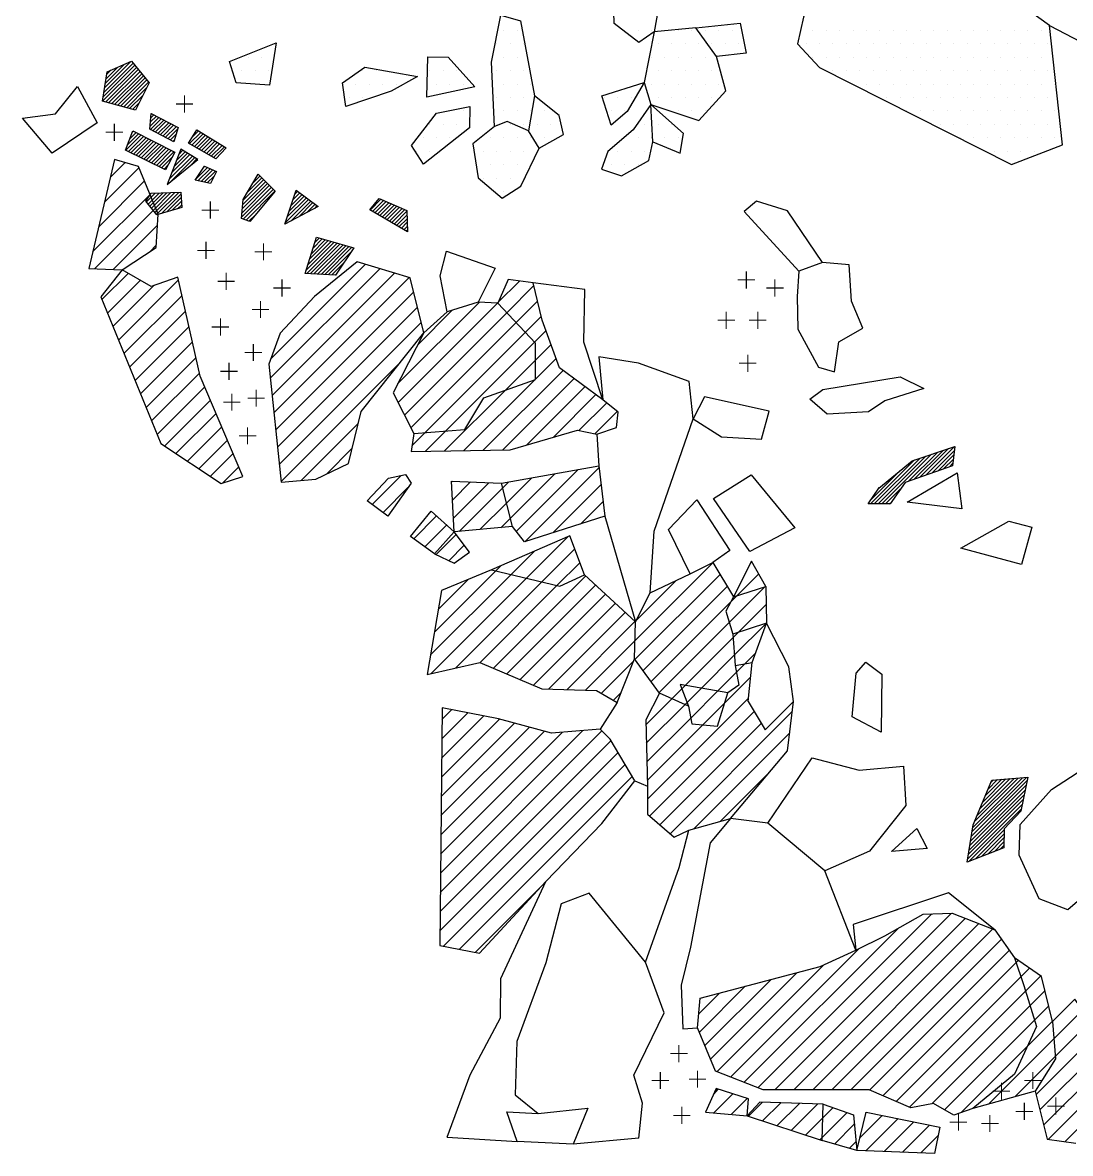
# Model space of a CAD drawing. Header units: metres. Extents: x -4.39 to -1.89, y -15.61 to -12.1.
# Drawn here: x -3.891 to -2.917, y -15.607 to -14.555 of the extents above; entities that cross this region are included whole.
import ezdxf

# ---------------------------------------------------------------- set-up
doc = ezdxf.new("R2010")
doc.units = ezdxf.units.M
doc.header["$LTSCALE"] = 25
doc.header["$MEASUREMENT"] = 0
doc.layers.get('0').update_dxf_attribs({"linetype": 'CONTINUOUS'})
for name, color, linetype in [('BEFUND', 1, 'CONTINUOUS'), ('FEUER', 1, 'CONTINUOUS'), ('KNOCHEN', 2, 'CONTINUOUS'), ('KNOCHENSCHRAFF', 2, 'CONTINUOUS'), ('STEINE', 4, 'CONTINUOUS'), ('STEINESCHRAFF', 4, 'CONTINUOUS')]:
    doc.layers.add(name, color=color, linetype=linetype)

# ---------------------------------------------------------------- blocks, each defined once
blk = doc.blocks.new('*X1')
at = {"color": 0}
for p, q in [((-381.51, -1461.61), (-379.06, -1459.16)), ((-381.69, -1462.85), (-378.53, -1459.7)), ((-381.63, -1462.44), (-378.69, -1459.5)), ((-381.57, -1462.03), (-378.85, -1459.31)), ((-381.45, -1461.2), (-379.67, -1459.42)), ((-381.41, -1462.93), (-378.37, -1459.89)), ((-381.38, -1460.78), (-380.28, -1459.68)), ((-381.32, -1460.37), (-380.89, -1459.93)), ((-381.13, -1463), (-378.21, -1460.08)), ((-380.85, -1463.08), (-378.05, -1460.28)), ((-380.57, -1463.15), (-377.89, -1460.47)), ((-380.29, -1463.23), (-377.73, -1460.67)), ((-380.01, -1463.3), (-377.57, -1460.86)), ((-379.73, -1463.37), (-377.41, -1461.06)), ((-379.45, -1463.45), (-377.6, -1461.59)), ((-379.18, -1463.52), (-377.95, -1462.3)), ((-378.9, -1463.6), (-378.31, -1463.01)), ((-377.28, -1465.17), (-376.46, -1464.35)), ((-377.24, -1464.77), (-376.69, -1464.22)), ((-377.2, -1464.38), (-376.92, -1464.1)), ((-377.16, -1463.98), (-377.15, -1463.98)), ((-377.25, -1465.49), (-376.23, -1464.47)), ((-377.02, -1465.61), (-376, -1464.59)), ((-376.79, -1465.73), (-375.77, -1464.71)), ((-376.55, -1465.85), (-375.54, -1464.84)), ((-376.32, -1465.97), (-375.31, -1464.96)), ((-376.09, -1466.09), (-375.08, -1465.08)), ((-375.86, -1466.22), (-374.85, -1465.21)), ((-375.63, -1466.34), (-374.7, -1465.41)), ((-379.52, -1467.4), (-378.12, -1466)), ((-379.38, -1466.91), (-378.35, -1465.88)), ((-379.28, -1467.52), (-377.88, -1466.12)), ((-379.17, -1466.35), (-378.58, -1465.76)), ((-379.05, -1467.64), (-377.65, -1466.24)), ((-378.96, -1465.78), (-378.82, -1465.64)), ((-378.81, -1467.76), (-377.41, -1466.36)), ((-378.57, -1467.87), (-377.18, -1466.48)), ((-375.39, -1466.46), (-374.86, -1465.92)), ((-375.16, -1466.58), (-375.01, -1466.43)), ((-373.6, -1466.79), (-372.55, -1465.74)), ((-373.38, -1466.92), (-372.33, -1465.87)), ((-373.37, -1466.2), (-372.77, -1465.61)), ((-373.15, -1467.05), (-372.11, -1466.01)), ((-372.93, -1467.18), (-371.9, -1466.14)), ((-372.71, -1467.31), (-371.68, -1466.28)), ((-372.48, -1467.44), (-371.46, -1466.41)), ((-372.26, -1467.57), (-371.24, -1466.55)), ((-378.34, -1467.99), (-376.94, -1466.59)), ((-378.1, -1468.11), (-376.71, -1466.71)), ((-377.86, -1468.22), (-376.47, -1466.83)), ((-377.63, -1468.34), (-376.24, -1466.95)), ((-377.39, -1468.46), (-376, -1467.07)), ((-377.15, -1468.57), (-375.77, -1467.19)), ((-376.92, -1468.69), (-375.54, -1467.31)), ((-376.68, -1468.81), (-375.3, -1467.43)), ((-376.44, -1468.92), (-375.07, -1467.55)), ((-374.83, -1468.37), (-374, -1467.54)), ((-374.61, -1467.79), (-374.22, -1467.41)), ((-372.03, -1467.7), (-371.02, -1466.68)), ((-371.81, -1467.83), (-370.8, -1466.81)), ((-371.59, -1467.96), (-370.58, -1466.95)), ((-371.36, -1468.09), (-370.36, -1467.08)), ((-376.21, -1469.04), (-375.21, -1468.05)), ((-375.49, -1470.1), (-373.34, -1467.95)), ((-375.44, -1470.4), (-373.12, -1468.08)), ((-375.27, -1469.52), (-373.56, -1467.81)), ((-375.05, -1468.94), (-373.78, -1467.68)), ((-373.48, -1468.79), (-372.91, -1468.21)), ((-375.97, -1469.16), (-375.62, -1468.8)), ((-373.04, -1470.11), (-371.93, -1469)), ((-372.82, -1470.25), (-371.69, -1469.12)), ((-372.53, -1470.31), (-371.44, -1469.23)), ((-372.37, -1469.09), (-372.17, -1468.89)), ((-372.24, -1470.38), (-371.2, -1469.34)), ((-371.95, -1470.44), (-371.32, -1469.81)), ((-368.72, -1473.22), (-366.19, -1470.69)), ((-368.68, -1472.83), (-366.36, -1470.51)), ((-368.65, -1472.44), (-366.54, -1470.33)), ((-368.61, -1472.06), (-366.72, -1470.16)), ((-368.2, -1471.29), (-366.89, -1469.98)), ((-367.69, -1470.43), (-367.07, -1469.8)), ((-377.61, -1472.21), (-376.8, -1471.4)), ((-377.45, -1472.41), (-376.43, -1471.39)), ((-377.3, -1472.6), (-376.06, -1471.37)), ((-377.14, -1472.8), (-375.7, -1471.36)), ((-376.98, -1473), (-375.33, -1471.35)), ((-376.82, -1473.19), (-374.96, -1471.33)), ((-376.67, -1473.39), (-374.6, -1471.32)), ((-376.19, -1473.27), (-374.4, -1471.48)), ((-375.7, -1473.13), (-374.38, -1471.81)), ((-368.75, -1473.6), (-366.01, -1470.86)), ((-368.61, -1473.82), (-365.83, -1471.04)), ((-368.34, -1473.9), (-365.66, -1471.22)), ((-364.33, -1473.07), (-362.93, -1471.67)), ((-364.15, -1472.54), (-363.13, -1471.52)), ((-363.97, -1472), (-363.33, -1471.37)), ((-363.78, -1471.47), (-363.54, -1471.22)), ((-375.21, -1472.99), (-374.36, -1472.14)), ((-374.72, -1472.85), (-374.33, -1472.47)), ((-364.69, -1474.14), (-362.53, -1471.98)), ((-364.51, -1473.61), (-362.73, -1471.82)), ((-364.18, -1473.99), (-362.32, -1472.13)), ((-363.44, -1473.6), (-362.12, -1472.28)), ((-362.7, -1473.21), (-361.92, -1472.43)), ((-361.96, -1472.82), (-361.72, -1472.58)), ((-356.81, -1472.98), (-355.8, -1471.97)), ((-356.59, -1473.11), (-355.55, -1472.07)), ((-356.36, -1473.24), (-355.31, -1472.18)), ((-356.14, -1473.37), (-355.06, -1472.29)), ((-355.92, -1473.5), (-354.81, -1472.39)), ((-355.69, -1473.63), (-354.56, -1472.5)), ((-355.47, -1473.76), (-354.32, -1472.61)), ((-355.24, -1473.89), (-354.07, -1472.71)), ((-355.02, -1474.02), (-353.82, -1472.82)), ((-368.08, -1473.99), (-367.45, -1473.37)), ((-354.8, -1474.15), (-353.58, -1472.93)), ((-354.57, -1474.28), (-353.38, -1473.08)), ((-354.35, -1474.41), (-353.37, -1473.42)), ((-354.13, -1474.54), (-353.36, -1473.77)), ((-353.9, -1474.67), (-353.35, -1474.11)), ((-353.68, -1474.8), (-353.34, -1474.46)), ((-353.46, -1474.93), (-353.33, -1474.8)), ((-362.77, -1478.58), (-360.15, -1475.96)), ((-362.6, -1478.06), (-360.42, -1475.88)), ((-362.44, -1477.54), (-360.7, -1475.81)), ((-362.27, -1477.03), (-360.98, -1475.73)), ((-362.11, -1476.51), (-361.25, -1475.65)), ((-361.94, -1475.99), (-361.53, -1475.57)), ((-362.7, -1478.87), (-359.87, -1476.04)), ((-362.37, -1478.89), (-359.6, -1476.12)), ((-362.03, -1478.91), (-359.32, -1476.19)), ((-361.7, -1478.93), (-359.04, -1476.27)), ((-361.36, -1478.95), (-358.77, -1476.35)), ((-361.03, -1478.96), (-358.49, -1476.43)), ((-360.69, -1478.98), (-358.59, -1476.88)), ((-360.36, -1479), (-359.28, -1477.92)), ((-360.02, -1479.02), (-359.97, -1478.97)), ((-309.54, -1500.31), (-305.09, -1495.86)), ((-309.19, -1500.31), (-304.56, -1495.69)), ((-306.74, -1498.22), (-304.03, -1495.51)), ((-306.2, -1498.02), (-303.5, -1495.33)), ((-305.65, -1497.83), (-302.98, -1495.16)), ((-305.1, -1497.64), (-302.45, -1494.98)), ((-304.55, -1497.44), (-302.45, -1495.33)), ((-304, -1497.25), (-302.49, -1495.73)), ((-310.25, -1500.31), (-306.15, -1496.21)), ((-309.9, -1500.31), (-305.62, -1496.04)), ((-303.45, -1497.05), (-302.54, -1496.13)), ((-302.91, -1496.86), (-302.58, -1496.53)), ((-310.18, -1499.89), (-307.49, -1497.2)), ((-309.51, -1498.86), (-309.44, -1498.79)), ((-308.84, -1500.31), (-307.48, -1498.95)), ((-308.48, -1500.31), (-308.28, -1500.11)), ((-300.95, -1531.67), (-295.76, -1526.48)), ((-300.88, -1531.24), (-295.67, -1526.03)), ((-300.81, -1530.82), (-295.74, -1525.75)), ((-300.74, -1530.4), (-296.12, -1525.78)), ((-300.59, -1529.89), (-296.51, -1525.81)), ((-300.34, -1529.29), (-296.89, -1525.84)), ((-300.09, -1528.68), (-297.27, -1525.87)), ((-299.83, -1528.08), (-297.65, -1525.9)), ((-299.58, -1527.47), (-298.03, -1525.93)), ((-299.33, -1526.87), (-298.42, -1525.95)), ((-299.08, -1526.26), (-298.8, -1525.98)), ((-301.08, -1532.51), (-295.95, -1527.38)), ((-301.02, -1532.09), (-295.86, -1526.93)), ((-301.22, -1533.36), (-296.14, -1528.27)), ((-301.15, -1532.93), (-296.04, -1527.82)), ((-301.07, -1533.56), (-296.23, -1528.72)), ((-300.49, -1533.34), (-297.8, -1530.64)), ((-299.92, -1533.11), (-297.81, -1531.01)), ((-299.34, -1532.89), (-297.83, -1531.37)), ((-298.76, -1532.67), (-297.84, -1531.74)), ((-298.19, -1532.44), (-297.85, -1532.1))]:
    blk.add_line(p, q, dxfattribs=at)
blk = doc.blocks.new('*X2')
at = {"color": 0}
for p, q in [((-380.97, -1469.92), (-379.6, -1468.54)), ((-381.52, -1472.23), (-378.3, -1469.01)), ((-382.07, -1474.55), (-377.78, -1470.26)), ((-382.62, -1476.87), (-377.26, -1471.51)), ((-382.4, -1478.42), (-376.98, -1473)), ((-380.72, -1478.5), (-376.57, -1474.36)), ((-377.28, -1476.83), (-376.7, -1476.25)), ((-366.04, -1486.8), (-357.26, -1478.03)), ((-381.75, -1481.3), (-379.31, -1478.86)), ((-366.09, -1488.62), (-355.9, -1478.43)), ((-365.92, -1490.22), (-354.54, -1478.84)), ((-381.24, -1482.56), (-378.18, -1479.5)), ((-380.73, -1483.81), (-376.89, -1479.97)), ((-380.21, -1485.07), (-374.62, -1479.47)), ((-365.75, -1491.82), (-353.18, -1479.25)), ((-344.91, -1481.58), (-342.91, -1479.58)), ((-344.08, -1482.53), (-341.56, -1480)), ((-379.7, -1486.32), (-374.29, -1480.92)), ((-365.58, -1493.42), (-352.75, -1480.59)), ((-365.41, -1495.02), (-352.4, -1482)), ((-354.25, -1489.15), (-346.63, -1481.54)), ((-354.2, -1490.88), (-344.96, -1481.63)), ((-352.4, -1485.54), (-349.16, -1482.29)), ((-343.23, -1483.44), (-341.22, -1481.43)), ((-379.19, -1487.58), (-373.97, -1482.36)), ((-353.61, -1492.05), (-344.08, -1482.53)), ((-342.37, -1484.35), (-340.89, -1482.86)), ((-378.67, -1488.83), (-373.64, -1483.8)), ((-365.24, -1496.61), (-352.05, -1483.42)), ((-353.01, -1493.22), (-343.23, -1483.44)), ((-351.69, -1493.67), (-342.37, -1484.35)), ((-341.51, -1485.26), (-340.45, -1484.19)), ((-378.16, -1490.08), (-373.32, -1485.24)), ((-349.78, -1493.53), (-341.51, -1485.26)), ((-341.42, -1486.93), (-339.97, -1485.48)), ((-377.65, -1491.34), (-372.99, -1486.68)), ((-365.07, -1498.21), (-354, -1487.14)), ((-344.21, -1489.72), (-341.42, -1486.93)), ((-341.42, -1488.7), (-339.5, -1486.78)), ((-377.13, -1492.59), (-372.67, -1488.13)), ((-346.28, -1495.32), (-338.84, -1487.89)), ((-344.48, -1495.3), (-337.83, -1488.64)), ((-376.62, -1493.85), (-372.18, -1489.41)), ((-348.07, -1495.35), (-341.44, -1488.72)), ((-342.26, -1494.85), (-336.81, -1489.39)), ((-341.44, -1488.72), (-341.42, -1488.7)), ((-375.93, -1494.92), (-371.65, -1490.65)), ((-349.87, -1495.38), (-344.21, -1489.72)), ((-339.77, -1494.12), (-335.79, -1490.14)), ((-337.37, -1493.48), (-334.79, -1490.91)), ((-335.89, -1493.78), (-333.82, -1491.71)), ((-374.87, -1495.63), (-371.13, -1491.89)), ((-363.22, -1498.13), (-357.89, -1492.79)), ((-373.8, -1496.34), (-370.6, -1493.13)), ((-352.91, -1494.89), (-351.69, -1493.67)), ((-351.66, -1495.41), (-349.78, -1493.53)), ((-372.74, -1497.04), (-370.07, -1494.37)), ((-371.68, -1497.75), (-369.54, -1495.61)), ((-360.87, -1497.54), (-358.46, -1495.13)), ((-370.54, -1498.38), (-369.02, -1496.85)), ((-342.41, -1503.83), (-335.5, -1496.92)), ((-356.61, -1500.35), (-353.92, -1497.66)), ((-344.12, -1500.24), (-341.77, -1497.89)), ((-343.77, -1501.65), (-339.62, -1497.5)), ((-343.22, -1502.87), (-337.46, -1497.12)), ((-355.59, -1501.1), (-353.28, -1498.79)), ((-349.22, -1498.27), (-349.14, -1498.19)), ((-349.13, -1499.95), (-347.45, -1498.26)), ((-349.04, -1501.63), (-345.76, -1498.34)), ((-348.53, -1502.88), (-344.48, -1498.83)), ((-344.48, -1498.83), (-343.92, -1498.27)), ((-339.81, -1503), (-335.31, -1498.5)), ((-337.22, -1502.18), (-335.13, -1500.08)), ((-346.58, -1502.7), (-344.12, -1500.24)), ((-352.74, -1503.55), (-350.62, -1501.43)), ((-351.71, -1504.3), (-349.69, -1502.27)), ((-344.63, -1502.52), (-343.77, -1501.65)), ((-350.67, -1505.02), (-348.8, -1503.15)), ((-342.26, -1507.22), (-338.41, -1503.37)), ((-349.47, -1505.59), (-348.04, -1504.16)), ((-343.69, -1506.88), (-341.53, -1504.72)), ((-340.84, -1507.57), (-337.77, -1504.49)), ((-345.11, -1506.54), (-344.64, -1506.06)), ((-339.42, -1507.91), (-337.28, -1505.78)), ((-332.17, -1513.04), (-324.91, -1505.78)), ((-321.39, -1505.79), (-321.29, -1505.69)), ((-351.17, -1514.36), (-343.69, -1506.88)), ((-351.13, -1516.08), (-342.26, -1507.22)), ((-350.81, -1512.23), (-345.11, -1506.54)), ((-350.45, -1510.1), (-347.69, -1507.35)), ((-348.84, -1515.56), (-340.84, -1507.57)), ((-345.33, -1515.59), (-336.74, -1507.01)), ((-332.16, -1514.79), (-324.25, -1506.88)), ((-332.04, -1511.14), (-328.35, -1507.45)), ((-322.69, -1508.86), (-320.65, -1506.82)), ((-346.57, -1515.06), (-339.42, -1507.91)), ((-344.09, -1516.12), (-335.83, -1507.86)), ((-331.41, -1515.82), (-323.58, -1507.99)), ((-323.39, -1511.33), (-320.08, -1508.02)), ((-320.08, -1508.02), (-320.01, -1507.95)), ((-342.85, -1516.64), (-334.91, -1508.71)), ((-341.61, -1517.17), (-333.99, -1509.56)), ((-330.67, -1516.84), (-323.25, -1509.42)), ((-323.25, -1509.42), (-322.69, -1508.86)), ((-322.55, -1512.26), (-319.97, -1509.67)), ((-340.19, -1517.52), (-333.07, -1510.41)), ((-338.47, -1517.57), (-332.16, -1511.26)), ((-329.92, -1517.86), (-323.39, -1511.33)), ((-322.92, -1514.39), (-319.95, -1511.43)), ((-327.48, -1517.19), (-323.03, -1512.74)), ((-323.03, -1512.74), (-322.55, -1512.26)), ((-336.76, -1517.63), (-332.17, -1513.04)), ((-325.97, -1517.45), (-322.92, -1514.39)), ((-321.94, -1515.18), (-320.95, -1514.2)), ((-335.29, -1517.92), (-332.32, -1514.96)), ((-324.46, -1517.71), (-322.73, -1515.97)), ((-322.73, -1515.97), (-321.94, -1515.18)), ((-323.81, -1518.82), (-321.4, -1516.42)), ((-334.17, -1518.57), (-333.45, -1517.85)), ((-328.73, -1518.44), (-327.8, -1517.5)), ((-327.8, -1517.5), (-327.48, -1517.19)), ((-327.32, -1518.79), (-325.97, -1517.45)), ((-326.98, -1520.23), (-324.46, -1517.71)), ((-331.15, -1520.86), (-328.73, -1518.44)), ((-331.11, -1522.58), (-327.52, -1518.99)), ((-331.01, -1527.79), (-321.6, -1518.38)), ((-327.52, -1518.99), (-327.32, -1518.79)), ((-325.85, -1520.86), (-323.81, -1518.82)), ((-350.16, -1523.95), (-346.23, -1520.03)), ((-350.14, -1522.17), (-347.71, -1519.74)), ((-350.12, -1520.38), (-349.19, -1519.45)), ((-330.81, -1529.35), (-321.08, -1519.62)), ((-328.9, -1530.99), (-317.51, -1519.6)), ((-350.21, -1529.31), (-341.97, -1521.07)), ((-350.19, -1527.53), (-343.37, -1520.7)), ((-350.17, -1525.74), (-344.76, -1520.33)), ((-331.07, -1524.31), (-326.98, -1520.23)), ((-331.03, -1526.04), (-325.85, -1520.86)), ((-329.86, -1530.17), (-320.42, -1520.73)), ((-350.28, -1536.46), (-335.25, -1521.42)), ((-350.27, -1534.67), (-337, -1521.4)), ((-350.25, -1532.88), (-338.91, -1521.55)), ((-350.23, -1531.1), (-340.58, -1521.45)), ((-326.68, -1530.53), (-317.76, -1521.61)), ((-350.3, -1538.24), (-334.39, -1522.33)), ((-350.32, -1540.03), (-333.73, -1523.44)), ((-349.98, -1541.45), (-333.08, -1524.55)), ((-324.24, -1529.86), (-319.58, -1525.2)), ((-348.49, -1541.74), (-332.42, -1525.66)), ((-347.01, -1542.02), (-340.73, -1535.74)), ((-320.72, -1554.62), (-304.54, -1538.44)), ((-319.14, -1554.81), (-302.7, -1538.37)), ((-317.38, -1554.81), (-301.42, -1538.86)), ((-321.99, -1554.12), (-307.65, -1539.78)), ((-315.61, -1554.81), (-300.16, -1539.36)), ((-313.84, -1554.82), (-298.89, -1539.87)), ((-312.08, -1554.82), (-298.07, -1540.81)), ((-323.26, -1553.63), (-311.31, -1541.68)), ((-310.32, -1554.83), (-297.34, -1541.85)), ((-324.53, -1553.13), (-314.6, -1543.2)), ((-309.09, -1555.37), (-296.7, -1542.98)), ((-296.7, -1542.98), (-296.51, -1542.79)), ((-325.13, -1551.96), (-317.09, -1543.92)), ((-307.86, -1555.9), (-296.25, -1544.3)), ((-296.25, -1544.3), (-295.47, -1543.51)), ((-295.82, -1545.63), (-294.42, -1544.24)), ((-326.17, -1549.47), (-321.9, -1545.19)), ((-325.65, -1550.71), (-319.49, -1544.56)), ((-326.23, -1547.75), (-324.3, -1545.82)), ((-306.63, -1556.44), (-295.82, -1545.63)), ((-295.4, -1546.98), (-294.03, -1545.61)), ((-304.55, -1556.13), (-295.4, -1546.98)), ((-294.99, -1548.34), (-293.68, -1547.03)), ((-293.19, -1550.08), (-290.52, -1547.4)), ((-303.35, -1556.69), (-294.99, -1548.34)), ((-295.67, -1550.78), (-293.34, -1548.45)), ((-293.05, -1551.7), (-289.78, -1548.43)), ((-294.84, -1555.26), (-289.05, -1549.46)), ((-299.27, -1556.15), (-293.19, -1550.08)), ((-294.49, -1556.67), (-288.31, -1550.5)), ((-301.82, -1556.93), (-295.67, -1550.78)), ((-296.81, -1555.46), (-293.05, -1551.7)), ((-294.13, -1558.09), (-287.56, -1551.52)), ((-293.71, -1559.43), (-286.76, -1552.48)), ((-324.84, -1555.21), (-324.41, -1554.77)), ((-324.83, -1556.96), (-323.07, -1555.2)), ((-323.21, -1557.11), (-321.73, -1555.64)), ((-321.62, -1557.29), (-320.32, -1555.99)), ((-320.29, -1557.72), (-318.6, -1556.03)), ((-318.96, -1558.16), (-316.87, -1556.08)), ((-317.63, -1558.6), (-315.15, -1556.13)), ((-314.73, -1559.24), (-312.43, -1556.94)), ((-314.68, -1557.42), (-313.73, -1556.47)), ((-310.67, -1556.95), (-310.64, -1556.91)), ((-316.3, -1559.04), (-314.68, -1557.42)), ((-313.6, -1559.88), (-311.76, -1558.03)), ((-311.24, -1559.29), (-309.16, -1557.21)), ((-310.69, -1560.5), (-307.69, -1557.5)), ((-308.99, -1560.56), (-306.22, -1557.8)), ((-292.15, -1559.64), (-289.91, -1557.4)), ((-307.28, -1560.63), (-304.75, -1558.1)), ((-305.57, -1560.69), (-303.95, -1559.06)), ((-314.97, -1559.48), (-314.73, -1559.24)), ((-312.23, -1560.27), (-311.61, -1559.65))]:
    blk.add_line(p, q, dxfattribs=at)
blk = doc.blocks.new('LB')
at = {"layer": 'FEUER', "const_width": 0.1}
for points in [[(0, 0), (0, -1.6)], [(-0.8, -0.8), (0.8, -0.8)]]:
    blk.add_lwpolyline(points, dxfattribs=at)
blk = doc.blocks.new('*X4')
at = {"color": 0}
for p, q in [((-344.375, -1456.25), (-344.375, -1456.25)), ((-343.125, -1456.25), (-343.125, -1456.25)), ((-333.125, -1456.25), (-333.125, -1456.25)), ((-331.875, -1456.25), (-331.875, -1456.25)), ((-330.625, -1456.25), (-330.625, -1456.25)), ((-328.125, -1456.25), (-328.125, -1456.25)), ((-326.875, -1456.25), (-326.875, -1456.25)), ((-325.625, -1456.25), (-325.625, -1456.25)), ((-324.375, -1456.25), (-324.375, -1456.25)), ((-323.125, -1456.25), (-323.125, -1456.25)), ((-315.625, -1456.25), (-315.625, -1456.25)), ((-314.375, -1456.25), (-314.375, -1456.25)), ((-313.125, -1456.25), (-313.125, -1456.25)), ((-311.875, -1456.25), (-311.875, -1456.25)), ((-310.625, -1456.25), (-310.625, -1456.25)), ((-309.375, -1456.25), (-309.375, -1456.25)), ((-308.125, -1456.25), (-308.125, -1456.25)), ((-306.875, -1456.25), (-306.875, -1456.25)), ((-305.625, -1456.25), (-305.625, -1456.25)), ((-304.375, -1456.25), (-304.375, -1456.25)), ((-303.125, -1456.25), (-303.125, -1456.25)), ((-301.875, -1456.25), (-301.875, -1456.25)), ((-300.625, -1456.25), (-300.625, -1456.25)), ((-299.375, -1456.25), (-299.375, -1456.25)), ((-298.125, -1456.25), (-298.125, -1456.25)), ((-296.875, -1456.25), (-296.875, -1456.25)), ((-295.625, -1456.25), (-295.625, -1456.25)), ((-294.375, -1456.25), (-294.375, -1456.25)), ((-345, -1457.5), (-345, -1457.5)), ((-343.75, -1457.5), (-343.75, -1457.5)), ((-342.5, -1457.5), (-342.5, -1457.5)), ((-330, -1457.5), (-330, -1457.5)), ((-328.75, -1457.5), (-328.75, -1457.5)), ((-327.5, -1457.5), (-327.5, -1457.5)), ((-326.25, -1457.5), (-326.25, -1457.5)), ((-325, -1457.5), (-325, -1457.5)), ((-323.75, -1457.5), (-323.75, -1457.5)), ((-322.5, -1457.5), (-322.5, -1457.5)), ((-316.25, -1457.5), (-316.25, -1457.5)), ((-315, -1457.5), (-315, -1457.5)), ((-313.75, -1457.5), (-313.75, -1457.5)), ((-312.5, -1457.5), (-312.5, -1457.5)), ((-311.25, -1457.5), (-311.25, -1457.5)), ((-310, -1457.5), (-310, -1457.5)), ((-308.75, -1457.5), (-308.75, -1457.5)), ((-307.5, -1457.5), (-307.5, -1457.5)), ((-306.25, -1457.5), (-306.25, -1457.5)), ((-305, -1457.5), (-305, -1457.5)), ((-303.75, -1457.5), (-303.75, -1457.5)), ((-302.5, -1457.5), (-302.5, -1457.5)), ((-301.25, -1457.5), (-301.25, -1457.5)), ((-300, -1457.5), (-300, -1457.5)), ((-298.75, -1457.5), (-298.75, -1457.5)), ((-297.5, -1457.5), (-297.5, -1457.5)), ((-296.25, -1457.5), (-296.25, -1457.5)), ((-295, -1457.5), (-295, -1457.5)), ((-293.75, -1457.5), (-293.75, -1457.5)), ((-368.125, -1458.75), (-368.125, -1458.75)), ((-366.875, -1458.75), (-366.875, -1458.75)), ((-350.625, -1458.75), (-350.625, -1458.75)), ((-344.375, -1458.75), (-344.375, -1458.75)), ((-343.125, -1458.75), (-343.125, -1458.75)), ((-330.625, -1458.75), (-330.625, -1458.75)), ((-329.375, -1458.75), (-329.375, -1458.75)), ((-328.125, -1458.75), (-328.125, -1458.75)), ((-326.875, -1458.75), (-326.875, -1458.75)), ((-325.625, -1458.75), (-325.625, -1458.75)), ((-315.625, -1458.75), (-315.625, -1458.75)), ((-314.375, -1458.75), (-314.375, -1458.75)), ((-313.125, -1458.75), (-313.125, -1458.75)), ((-311.875, -1458.75), (-311.875, -1458.75)), ((-310.625, -1458.75), (-310.625, -1458.75)), ((-309.375, -1458.75), (-309.375, -1458.75)), ((-308.125, -1458.75), (-308.125, -1458.75)), ((-306.875, -1458.75), (-306.875, -1458.75)), ((-305.625, -1458.75), (-305.625, -1458.75)), ((-304.375, -1458.75), (-304.375, -1458.75)), ((-303.125, -1458.75), (-303.125, -1458.75)), ((-301.875, -1458.75), (-301.875, -1458.75)), ((-300.625, -1458.75), (-300.625, -1458.75)), ((-299.375, -1458.75), (-299.375, -1458.75)), ((-298.125, -1458.75), (-298.125, -1458.75)), ((-296.875, -1458.75), (-296.875, -1458.75)), ((-295.625, -1458.75), (-295.625, -1458.75)), ((-294.375, -1458.75), (-294.375, -1458.75)), ((-368.75, -1460), (-368.75, -1460)), ((-367.5, -1460), (-367.5, -1460)), ((-366.25, -1460), (-366.25, -1460)), ((-357.5, -1460), (-357.5, -1460)), ((-356.25, -1460), (-356.25, -1460)), ((-351.25, -1460), (-351.25, -1460)), ((-350, -1460), (-350, -1460)), ((-348.75, -1460), (-348.75, -1460)), ((-345, -1460), (-345, -1460)), ((-343.75, -1460), (-343.75, -1460)), ((-342.5, -1460), (-342.5, -1460)), ((-330, -1460), (-330, -1460)), ((-328.75, -1460), (-328.75, -1460)), ((-327.5, -1460), (-327.5, -1460)), ((-326.25, -1460), (-326.25, -1460)), ((-325, -1460), (-325, -1460)), ((-313.75, -1460), (-313.75, -1460)), ((-312.5, -1460), (-312.5, -1460)), ((-311.25, -1460), (-311.25, -1460)), ((-310, -1460), (-310, -1460)), ((-308.75, -1460), (-308.75, -1460)), ((-307.5, -1460), (-307.5, -1460)), ((-306.25, -1460), (-306.25, -1460)), ((-305, -1460), (-305, -1460)), ((-303.75, -1460), (-303.75, -1460)), ((-302.5, -1460), (-302.5, -1460)), ((-301.25, -1460), (-301.25, -1460)), ((-300, -1460), (-300, -1460)), ((-298.75, -1460), (-298.75, -1460)), ((-297.5, -1460), (-297.5, -1460)), ((-296.25, -1460), (-296.25, -1460)), ((-295, -1460), (-295, -1460)), ((-293.75, -1460), (-293.75, -1460)), ((-366.875, -1461.25), (-366.875, -1461.25)), ((-358.125, -1461.25), (-358.125, -1461.25)), ((-356.875, -1461.25), (-356.875, -1461.25)), ((-355.625, -1461.25), (-355.625, -1461.25)), ((-354.375, -1461.25), (-354.375, -1461.25)), ((-350.625, -1461.25), (-350.625, -1461.25)), ((-349.375, -1461.25), (-349.375, -1461.25)), ((-348.125, -1461.25), (-348.125, -1461.25)), ((-344.375, -1461.25), (-344.375, -1461.25)), ((-343.125, -1461.25), (-343.125, -1461.25)), ((-341.875, -1461.25), (-341.875, -1461.25)), ((-330.625, -1461.25), (-330.625, -1461.25)), ((-329.375, -1461.25), (-329.375, -1461.25)), ((-328.125, -1461.25), (-328.125, -1461.25)), ((-326.875, -1461.25), (-326.875, -1461.25)), ((-325.625, -1461.25), (-325.625, -1461.25)), ((-324.375, -1461.25), (-324.375, -1461.25)), ((-311.875, -1461.25), (-311.875, -1461.25)), ((-310.625, -1461.25), (-310.625, -1461.25)), ((-309.375, -1461.25), (-309.375, -1461.25)), ((-308.125, -1461.25), (-308.125, -1461.25)), ((-306.875, -1461.25), (-306.875, -1461.25)), ((-305.625, -1461.25), (-305.625, -1461.25)), ((-304.375, -1461.25), (-304.375, -1461.25)), ((-303.125, -1461.25), (-303.125, -1461.25)), ((-301.875, -1461.25), (-301.875, -1461.25)), ((-300.625, -1461.25), (-300.625, -1461.25)), ((-299.375, -1461.25), (-299.375, -1461.25)), ((-298.125, -1461.25), (-298.125, -1461.25)), ((-296.875, -1461.25), (-296.875, -1461.25)), ((-295.625, -1461.25), (-295.625, -1461.25)), ((-294.375, -1461.25), (-294.375, -1461.25)), ((-293.125, -1461.25), (-293.125, -1461.25)), ((-358.75, -1462.5), (-358.75, -1462.5)), ((-357.5, -1462.5), (-357.5, -1462.5)), ((-345, -1462.5), (-345, -1462.5)), ((-343.75, -1462.5), (-343.75, -1462.5)), ((-342.5, -1462.5), (-342.5, -1462.5)), ((-335, -1462.5), (-335, -1462.5)), ((-333.75, -1462.5), (-333.75, -1462.5)), ((-332.5, -1462.5), (-332.5, -1462.5)), ((-330, -1462.5), (-330, -1462.5)), ((-328.75, -1462.5), (-328.75, -1462.5)), ((-327.5, -1462.5), (-327.5, -1462.5)), ((-326.25, -1462.5), (-326.25, -1462.5)), ((-325, -1462.5), (-325, -1462.5)), ((-308.75, -1462.5), (-308.75, -1462.5)), ((-307.5, -1462.5), (-307.5, -1462.5)), ((-306.25, -1462.5), (-306.25, -1462.5)), ((-305, -1462.5), (-305, -1462.5)), ((-303.75, -1462.5), (-303.75, -1462.5)), ((-302.5, -1462.5), (-302.5, -1462.5)), ((-301.25, -1462.5), (-301.25, -1462.5)), ((-300, -1462.5), (-300, -1462.5)), ((-298.75, -1462.5), (-298.75, -1462.5)), ((-297.5, -1462.5), (-297.5, -1462.5)), ((-296.25, -1462.5), (-296.25, -1462.5)), ((-295, -1462.5), (-295, -1462.5)), ((-293.75, -1462.5), (-293.75, -1462.5)), ((-349.375, -1463.75), (-349.375, -1463.75)), ((-348.125, -1463.75), (-348.125, -1463.75)), ((-344.375, -1463.75), (-344.375, -1463.75)), ((-343.125, -1463.75), (-343.125, -1463.75)), ((-341.875, -1463.75), (-341.875, -1463.75)), ((-340.625, -1463.75), (-340.625, -1463.75)), ((-334.375, -1463.75), (-334.375, -1463.75)), ((-333.125, -1463.75), (-333.125, -1463.75)), ((-330.625, -1463.75), (-330.625, -1463.75)), ((-328.125, -1463.75), (-328.125, -1463.75)), ((-326.875, -1463.75), (-326.875, -1463.75)), ((-325.625, -1463.75), (-325.625, -1463.75)), ((-306.875, -1463.75), (-306.875, -1463.75)), ((-305.625, -1463.75), (-305.625, -1463.75)), ((-304.375, -1463.75), (-304.375, -1463.75)), ((-303.125, -1463.75), (-303.125, -1463.75)), ((-301.875, -1463.75), (-301.875, -1463.75)), ((-300.625, -1463.75), (-300.625, -1463.75)), ((-299.375, -1463.75), (-299.375, -1463.75)), ((-298.125, -1463.75), (-298.125, -1463.75)), ((-296.875, -1463.75), (-296.875, -1463.75)), ((-295.625, -1463.75), (-295.625, -1463.75)), ((-294.375, -1463.75), (-294.375, -1463.75)), ((-293.125, -1463.75), (-293.125, -1463.75)), ((-351.25, -1465), (-351.25, -1465)), ((-350, -1465), (-350, -1465)), ((-348.75, -1465), (-348.75, -1465)), ((-345, -1465), (-345, -1465)), ((-343.75, -1465), (-343.75, -1465)), ((-342.5, -1465), (-342.5, -1465)), ((-341.25, -1465), (-341.25, -1465)), ((-340, -1465), (-340, -1465)), ((-331.25, -1465), (-331.25, -1465)), ((-330, -1465), (-330, -1465)), ((-328.75, -1465), (-328.75, -1465)), ((-303.75, -1465), (-303.75, -1465)), ((-302.5, -1465), (-302.5, -1465)), ((-301.25, -1465), (-301.25, -1465)), ((-300, -1465), (-300, -1465)), ((-298.75, -1465), (-298.75, -1465)), ((-297.5, -1465), (-297.5, -1465)), ((-296.25, -1465), (-296.25, -1465)), ((-295, -1465), (-295, -1465)), ((-293.75, -1465), (-293.75, -1465)), ((-351.875, -1466.25), (-351.875, -1466.25)), ((-350.625, -1466.25), (-350.625, -1466.25)), ((-349.375, -1466.25), (-349.375, -1466.25)), ((-345.625, -1466.25), (-345.625, -1466.25)), ((-344.375, -1466.25), (-344.375, -1466.25)), ((-343.125, -1466.25), (-343.125, -1466.25)), ((-341.875, -1466.25), (-341.875, -1466.25)), ((-340.625, -1466.25), (-340.625, -1466.25)), ((-339.375, -1466.25), (-339.375, -1466.25)), ((-333.125, -1466.25), (-333.125, -1466.25)), ((-331.875, -1466.25), (-331.875, -1466.25)), ((-330.625, -1466.25), (-330.625, -1466.25)), ((-329.375, -1466.25), (-329.375, -1466.25)), ((-328.125, -1466.25), (-328.125, -1466.25)), ((-301.875, -1466.25), (-301.875, -1466.25)), ((-300.625, -1466.25), (-300.625, -1466.25)), ((-299.375, -1466.25), (-299.375, -1466.25)), ((-298.125, -1466.25), (-298.125, -1466.25)), ((-296.875, -1466.25), (-296.875, -1466.25)), ((-295.625, -1466.25), (-295.625, -1466.25)), ((-294.375, -1466.25), (-294.375, -1466.25)), ((-293.125, -1466.25), (-293.125, -1466.25)), ((-352.5, -1467.5), (-352.5, -1467.5)), ((-351.25, -1467.5), (-351.25, -1467.5)), ((-346.25, -1467.5), (-346.25, -1467.5)), ((-345, -1467.5), (-345, -1467.5)), ((-343.75, -1467.5), (-343.75, -1467.5)), ((-342.5, -1467.5), (-342.5, -1467.5)), ((-341.25, -1467.5), (-341.25, -1467.5)), ((-333.75, -1467.5), (-333.75, -1467.5)), ((-332.5, -1467.5), (-332.5, -1467.5)), ((-331.25, -1467.5), (-331.25, -1467.5)), ((-298.75, -1467.5), (-298.75, -1467.5)), ((-297.5, -1467.5), (-297.5, -1467.5)), ((-296.25, -1467.5), (-296.25, -1467.5)), ((-295, -1467.5), (-295, -1467.5)), ((-346.875, -1468.75), (-346.875, -1468.75)), ((-345.625, -1468.75), (-345.625, -1468.75)), ((-344.375, -1468.75), (-344.375, -1468.75)), ((-343.125, -1468.75), (-343.125, -1468.75)), ((-341.875, -1468.75), (-341.875, -1468.75)), ((-334.375, -1468.75), (-334.375, -1468.75)), ((-333.125, -1468.75), (-333.125, -1468.75)), ((-331.875, -1468.75), (-331.875, -1468.75)), ((-346.25, -1470), (-346.25, -1470)), ((-345, -1470), (-345, -1470)), ((-343.75, -1470), (-343.75, -1470)), ((-342.5, -1470), (-342.5, -1470)), ((-344.375, -1471.25), (-344.375, -1471.25))]:
    blk.add_line(p, q, dxfattribs=at)

msp = doc.modelspace()

# ---------------------------------------------------------------- linework, layer by layer
at = {"layer": 'BEFUND'}
msp.add_lwpolyline([(-2.936, -14.558), (-2.8271, -14.6146), (-2.6727, -14.6438), (-2.5501, -14.7311), (-2.4818, -14.7673), (-2.3581, -14.8046), (-2.3276, -14.8693), (-2.296, -14.9055)], dxfattribs=at)
at = {"layer": 'KNOCHEN'}
for points in [[(-3.7736, -14.6112), (-3.7864, -14.6367), (-3.8169, -14.6285), (-3.8128, -14.601), (-3.7899, -14.5913), (-3.7736, -14.6112)], [(-3.7731, -14.6545), (-3.7716, -14.6398), (-3.7466, -14.653), (-3.7507, -14.6663), (-3.7731, -14.6545)], [(-3.7956, -14.6739), (-3.7889, -14.656), (-3.7497, -14.6759), (-3.7584, -14.6922), (-3.7956, -14.6739)], [(-3.737, -14.6673), (-3.7293, -14.6551), (-3.7018, -14.6719), (-3.7115, -14.6821), (-3.737, -14.6673)], [(-3.7569, -14.706), (-3.7283, -14.6826), (-3.7441, -14.6729), (-3.7569, -14.706)], [(-3.7309, -14.7019), (-3.7222, -14.6887), (-3.711, -14.6938), (-3.7166, -14.705), (-3.7309, -14.7019)], [(-3.6876, -14.7376), (-3.6861, -14.7198), (-3.6723, -14.6964), (-3.6565, -14.7122), (-3.68, -14.7402), (-3.6876, -14.7376)], [(-3.7666, -14.734), (-3.7768, -14.7213), (-3.7717, -14.7141), (-3.7442, -14.7131), (-3.7431, -14.7274), (-3.7666, -14.734)], [(-3.6474, -14.7428), (-3.6367, -14.7112), (-3.6163, -14.7265), (-3.6474, -14.7428)], [(-3.5333, -14.75), (-3.5684, -14.7296), (-3.5597, -14.7189), (-3.5338, -14.7301), (-3.5333, -14.75)], [(-3.6286, -14.7886), (-3.6179, -14.755), (-3.5832, -14.7647), (-3.6001, -14.7902), (-3.6286, -14.7886)], [(-3.0842, -15.0031), (-3.1046, -15.0031), (-3.0949, -14.9883), (-3.0638, -14.9629), (-3.024, -14.9497), (-3.0261, -14.9675), (-3.0704, -14.9833), (-3.0842, -15.0031)], [(-3.0127, -15.3363), (-3.007, -15.3017), (-2.9897, -15.26), (-2.9561, -15.2574), (-2.9627, -15.289), (-2.978, -15.3053), (-2.9785, -15.3231), (-3.0127, -15.3363)]]:
    msp.add_lwpolyline(points, dxfattribs=at)
at = {"layer": 'STEINE'}
for points in [[(-3.1648, -14.5501), (-3.1704, -14.5751), (-3.15, -14.597), (-2.9713, -14.6874), (-2.9239, -14.6691), (-2.936, -14.558), (-3.0333, -14.4876), (-3.0389, -14.4728), (-3.0735, -14.4514), (-3.072, -14.4402), (-3.1208, -14.4101), (-3.1648, -14.5501)], [(-3.3039, -14.5638), (-3.3181, -14.5739), (-3.341, -14.5561), (-3.3415, -14.5342), (-3.2987, -14.5363), (-3.3039, -14.5638)], [(-3.4522, -14.6518), (-3.4552, -14.5922), (-3.4465, -14.5484), (-3.4282, -14.5535), (-3.415, -14.6233), (-3.4206, -14.6559)], [(-3.3131, -14.6111), (-3.307, -14.6315), (-3.2622, -14.6463), (-3.2372, -14.6189), (-3.2458, -14.5868), (-3.2651, -14.5602), (-3.3039, -14.5638), (-3.3131, -14.6111)], [(-3.2651, -14.5602), (-3.2239, -14.5557), (-3.2183, -14.5837), (-3.2458, -14.5868)], [(-3.6926, -14.6113), (-3.6987, -14.5914), (-3.6554, -14.5741), (-3.6615, -14.6134), (-3.6926, -14.6113)], [(-3.5153, -14.6247), (-3.5143, -14.587), (-3.4954, -14.5875), (-3.4705, -14.6151), (-3.5153, -14.6247)], [(-3.5907, -14.6333), (-3.5938, -14.6114), (-3.5729, -14.5966), (-3.524, -14.6053), (-3.5484, -14.6191), (-3.5907, -14.6333)], [(-3.3437, -14.6508), (-3.3523, -14.6233), (-3.3131, -14.6111), (-3.3289, -14.6381), (-3.3437, -14.6508)], [(-3.8913, -14.6442), (-3.8607, -14.6402), (-3.8403, -14.6147), (-3.822, -14.6484), (-3.8638, -14.6769), (-3.8913, -14.6442)], [(-3.4109, -14.6722), (-3.388, -14.6595), (-3.3921, -14.6416), (-3.415, -14.6233)], [(-3.5296, -14.6695), (-3.5062, -14.6395), (-3.4751, -14.6334), (-3.4756, -14.6533), (-3.5185, -14.6869), (-3.5296, -14.6695)], [(-3.307, -14.6315), (-3.307, -14.6315), (-3.3233, -14.6549), (-3.3468, -14.6753), (-3.3529, -14.6916), (-3.334, -14.6977), (-3.3086, -14.6835), (-3.305, -14.6662), (-3.307, -14.6315)], [(-3.305, -14.6662), (-3.2795, -14.6769), (-3.2764, -14.6586), (-3.307, -14.6315)], [(-3.4405, -14.6472), (-3.4522, -14.6518), (-3.4726, -14.668), (-3.4675, -14.6996), (-3.4451, -14.7185), (-3.4278, -14.7073), (-3.4109, -14.6722), (-3.4206, -14.6559), (-3.4405, -14.6472)], [(-3.8058, -14.6825), (-3.8298, -14.7839), (-3.7987, -14.7854), (-3.7671, -14.7646), (-3.7651, -14.7335), (-3.7834, -14.6892), (-3.8058, -14.6825)], [(-3.1472, -14.7784), (-3.1797, -14.7305), (-3.2087, -14.7213), (-3.22, -14.7309), (-3.1691, -14.7865)], [(-3.4962, -14.8244), (-3.5028, -14.7908), (-3.4971, -14.7679), (-3.4518, -14.7837), (-3.4676, -14.8153)], [(-3.5181, -14.8438), (-3.5308, -14.7928), (-3.5802, -14.778), (-3.6199, -14.81), (-3.6516, -14.8441), (-3.6623, -14.8732), (-3.6507, -14.9827), (-3.6186, -14.9802), (-3.588, -14.9655), (-3.5762, -14.9171), (-3.5181, -14.8438)], [(-3.1472, -14.7784), (-3.1691, -14.7865), (-3.1706, -14.81), (-3.1701, -14.8405), (-3.1508, -14.8757), (-3.136, -14.8803), (-3.1319, -14.8523), (-3.1095, -14.8396), (-3.1202, -14.8146), (-3.1222, -14.7805), (-3.1472, -14.7784)], [(-3.7627, -14.9469), (-3.7067, -14.9842), (-3.6863, -14.9776), (-3.726, -14.8843), (-3.7468, -14.7921), (-3.7717, -14.8007), (-3.7987, -14.7854), (-3.8186, -14.8104), (-3.7627, -14.9469)], [(-3.5273, -14.9375), (-3.5299, -14.9543), (-3.4377, -14.9529), (-3.375, -14.9346), (-3.3572, -14.9382), (-3.3388, -14.9321), (-3.3373, -14.9178), (-3.3516, -14.9061), (-3.3918, -14.8765), (-3.408, -14.8321), (-3.4162, -14.7975), (-3.4396, -14.7944), (-3.4493, -14.8163)], [(-3.3516, -14.9061), (-3.3693, -14.8526), (-3.3683, -14.8037), (-3.4162, -14.7975)], [(-3.5467, -14.8998), (-3.5273, -14.9375), (-3.48, -14.934), (-3.4621, -14.9044), (-3.4142, -14.8872), (-3.4142, -14.8535), (-3.4493, -14.8163), (-3.4676, -14.8153), (-3.4962, -14.8244), (-3.5181, -14.8438), (-3.5467, -14.8998)], [(-3.3572, -14.9382), (-3.3552, -14.9677), (-3.3496, -15.0146), (-3.3212, -15.1129), (-3.3074, -15.0859), (-3.3038, -15.0284), (-3.2675, -14.924), (-3.2711, -14.8893), (-3.3184, -14.872), (-3.3551, -14.8663), (-3.3516, -14.9061)], [(-3.1427, -14.9195), (-3.159, -14.9057), (-3.1468, -14.8966), (-3.0749, -14.8849), (-3.053, -14.8956), (-3.0892, -14.9073), (-3.1045, -14.9175), (-3.1427, -14.9195)], [(-3.2675, -14.924), (-3.241, -14.9408), (-3.2039, -14.9429), (-3.1967, -14.9169), (-3.2568, -14.9036), (-3.2675, -14.924)], [(-3.3496, -15.0146), (-3.4245, -15.0385), (-3.4357, -15.0242), (-3.4459, -14.9839), (-3.3552, -14.9677)], [(-3.5514, -15.0144), (-3.5707, -15.0001), (-3.5508, -14.9792), (-3.535, -14.9757), (-3.5299, -14.9838), (-3.5514, -15.0144)], [(-3.2147, -15.0473), (-3.2487, -14.9979), (-3.2136, -14.976), (-3.1729, -15.0254), (-3.2147, -15.0473)], [(-3.0684, -15.0016), (-3.022, -14.9741), (-3.0175, -15.0078), (-3.0684, -15.0016)], [(-3.4357, -15.0242), (-3.4897, -15.0292), (-3.4922, -14.9818), (-3.4459, -14.9839)], [(-3.2702, -15.0681), (-3.2905, -15.0269), (-3.264, -14.9994), (-3.2335, -15.0463), (-3.2493, -15.0575)], [(-3.5081, -15.0496), (-3.5305, -15.0333), (-3.5111, -15.0098), (-3.4897, -15.0292), (-3.5081, -15.0496)], [(-3.0185, -15.0444), (-2.9737, -15.019), (-2.9523, -15.0246), (-2.962, -15.0593), (-3.0185, -15.0444)], [(-3.5081, -15.0496), (-3.4898, -15.0583), (-3.4755, -15.0481), (-3.4897, -15.0292)], [(-3.4551, -15.0644), (-3.3915, -15.0797), (-3.3685, -15.0691), (-3.3822, -15.0329), (-3.4551, -15.0644)], [(-3.4551, -15.0644), (-3.5015, -15.0837), (-3.5148, -15.1617)], [(-3.3212, -15.1129), (-3.3074, -15.0859), (-3.2702, -15.0681), (-3.2493, -15.0575), (-3.23, -15.0896), (-3.2371, -15.1028), (-3.2305, -15.1242), (-3.2285, -15.1533), (-3.225, -15.1716), (-3.2352, -15.1787), (-3.2795, -15.171), (-3.2718, -15.1914)], [(-3.1999, -15.0799), (-3.2131, -15.0565), (-3.23, -15.0896)], [(-3.3381, -15.1878), (-3.3222, -15.1471), (-3.3212, -15.1129), (-3.3685, -15.0691)], [(-3.23, -15.0896), (-3.1999, -15.0799), (-3.1994, -15.1141)], [(-3.2285, -15.1533), (-3.2127, -15.1507), (-3.1994, -15.1141), (-3.2305, -15.1242)], [(-3.2163, -15.1869), (-3.2005, -15.2134), (-3.174, -15.1869), (-3.1786, -15.1548), (-3.1994, -15.1141)], [(-3.2718, -15.1914), (-3.2988, -15.1792), (-3.3222, -15.1471)], [(-3.5148, -15.1617), (-3.4659, -15.1505), (-3.4084, -15.175), (-3.3574, -15.1766), (-3.3381, -15.1878), (-3.3539, -15.2127)], [(-3.2163, -15.1869), (-3.2127, -15.1507)], [(-3.0925, -15.2155), (-3.1195, -15.2012), (-3.1159, -15.1605), (-3.1067, -15.1503), (-3.092, -15.1615), (-3.0925, -15.2155)], [(-3.2988, -15.1792), (-3.3116, -15.2041), (-3.3101, -15.2658), (-3.3101, -15.2917), (-3.2852, -15.3132), (-3.2714, -15.3066), (-3.2327, -15.2959), (-3.1797, -15.2328), (-3.174, -15.1869)], [(-3.2718, -15.1914), (-3.2688, -15.2077), (-3.2449, -15.2098), (-3.2352, -15.1787)], [(-3.3218, -15.2607), (-3.3447, -15.2219), (-3.3539, -15.2127), (-3.3992, -15.2163), (-3.4486, -15.203), (-3.5011, -15.1927), (-3.5033, -15.4138)], [(-3.1981, -15.3), (-3.1568, -15.2394), (-3.113, -15.2507), (-3.0717, -15.2471), (-3.0697, -15.2838), (-3.1033, -15.3261), (-3.1451, -15.3444)], [(-2.8395, -15.3691), (-2.8965, -15.3614), (-2.919, -15.3808), (-2.9455, -15.3705), (-2.9643, -15.3298), (-2.9632, -15.3012), (-2.9342, -15.2687), (-2.8924, -15.2417), (-2.8486, -15.2891), (-2.8491, -15.3319), (-2.8313, -15.3564), (-2.8395, -15.3691)], [(-3.4964, -15.5921), (-3.4749, -15.5341), (-3.4468, -15.4811), (-3.4463, -15.4445), (-3.4044, -15.3543), (-3.3524, -15.3004), (-3.3218, -15.2607), (-3.3101, -15.2658)], [(-3.1162, -15.4183), (-3.1451, -15.3444), (-3.1981, -15.3), (-3.2327, -15.2959), (-3.2516, -15.3183), (-3.27, -15.4156), (-3.2787, -15.4507), (-3.2772, -15.4915), (-3.2635, -15.4905)], [(-3.3118, -15.4293), (-3.2806, -15.3412), (-3.2714, -15.3066)], [(-3.083, -15.3266), (-3.0595, -15.3052), (-3.0499, -15.3236), (-3.083, -15.3266)], [(-3.5033, -15.4138), (-3.4662, -15.421), (-3.4044, -15.3543)], [(-3.3118, -15.4293), (-3.3642, -15.3651), (-3.3902, -15.3752), (-3.4045, -15.4302), (-3.4316, -15.5031), (-3.4332, -15.553), (-3.4118, -15.5703)], [(-2.9868, -15.3995), (-3.03, -15.3649), (-3.1187, -15.3943), (-3.1162, -15.4183)], [(-3.2467, -15.5307), (-3.2635, -15.4905), (-3.2609, -15.463), (-3.1493, -15.4335), (-3.1162, -15.4183), (-3.0892, -15.405), (-3.0535, -15.3847), (-3.0265, -15.3837), (-2.9868, -15.3995), (-2.9684, -15.4255), (-2.9598, -15.451), (-2.9481, -15.4892), (-2.9685, -15.5335), (-3.0073, -15.5656), (-3.0251, -15.5717), (-3.044, -15.561), (-3.0649, -15.565), (-3.1036, -15.5482), (-3.2024, -15.5481), (-3.2467, -15.5307)], [(-3.3181, -15.5933), (-3.3145, -15.5607), (-3.3226, -15.5347), (-3.2945, -15.4767), (-3.3118, -15.4293)], [(-2.9333, -15.4847), (-2.9435, -15.4429), (-2.9684, -15.4255)], [(-2.8473, -15.579), (-2.8397, -15.5586), (-2.8768, -15.5138), (-2.9124, -15.4638), (-2.9333, -15.4847), (-2.9303, -15.5193), (-2.9492, -15.5493), (-2.938, -15.5942), (-2.9115, -15.5978)], [(-3.2172, -15.5725), (-3.2161, -15.5567), (-3.2462, -15.547), (-3.2559, -15.5689), (-3.2172, -15.5725)], [(-2.9492, -15.5493), (-3.0073, -15.5656)], [(-3.4312, -15.5963), (-3.4408, -15.5688), (-3.4118, -15.5703), (-3.3654, -15.5653), (-3.3792, -15.5989), (-3.4312, -15.5963)], [(-3.2172, -15.5725), (-3.1474, -15.5955), (-3.1464, -15.5614), (-3.2055, -15.5598), (-3.2172, -15.5725)], [(-3.1464, -15.5614), (-3.1183, -15.5716), (-3.1153, -15.6047), (-3.1474, -15.5955)], [(-3.1153, -15.6047), (-3.1066, -15.5691), (-3.0379, -15.5829), (-3.043, -15.6073), (-3.1153, -15.6047)], [(-3.4964, -15.5921), (-3.4312, -15.5963)], [(-3.3181, -15.5933), (-3.3792, -15.5989)]]:
    msp.add_lwpolyline(points, dxfattribs=at)

# ---------------------------------------------------------------- block references
at = {"layer": 'FEUER', "xscale": 0.01, "yscale": 0.01, "zscale": 0.01}
for name, p in [('*X2', (0, 0)), ('LB', (-3.7407, -14.623)), ('LB', (-3.806, -14.6493)), ('LB', (-3.7167, -14.7217)), ('LB', (-3.7207, -14.7592)), ('LB', (-3.6673, -14.7605)), ('LB', (-3.702, -14.788)), ('LB', (-3.218, -14.7867)), ('LB', (-3.65, -14.7942)), ('LB', (-3.1914, -14.7942)), ('LB', (-3.67, -14.8142)), ('LB', (-3.7073, -14.8305)), ('LB', (-3.2367, -14.8242)), ('LB', (-3.2074, -14.8242)), ('LB', (-3.6767, -14.8542)), ('LB', (-3.2167, -14.8642)), ('LB', (-3.6993, -14.8717)), ('LB', (-3.674, -14.8967)), ('LB', (-3.6967, -14.9004)), ('LB', (-3.682, -14.9317)), ('LB', (-3.2807, -15.5065)), ('LB', (-3.298, -15.5315)), ('LB', (-3.2634, -15.5303)), ('LB', (-2.9514, -15.5315)), ('LB', (-2.9807, -15.5415)), ('LB', (-2.9594, -15.5603)), ('LB', (-2.93, -15.5553)), ('LB', (-3.278, -15.564)), ('LB', (-3.0207, -15.5703)), ('LB', (-2.9914, -15.5715))]:
    msp.add_blockref(name, p, dxfattribs=at)
at = {"layer": 'KNOCHENSCHRAFF', "xscale": 0.01, "yscale": 0.01, "zscale": 0.01}
msp.add_blockref('*X1', (0, 0), dxfattribs=at)
at = {"layer": 'STEINESCHRAFF', "xscale": 0.01, "yscale": 0.01, "zscale": 0.01}
msp.add_blockref('*X4', (0, 0), dxfattribs=at)

doc.saveas('drawing.dxf')
